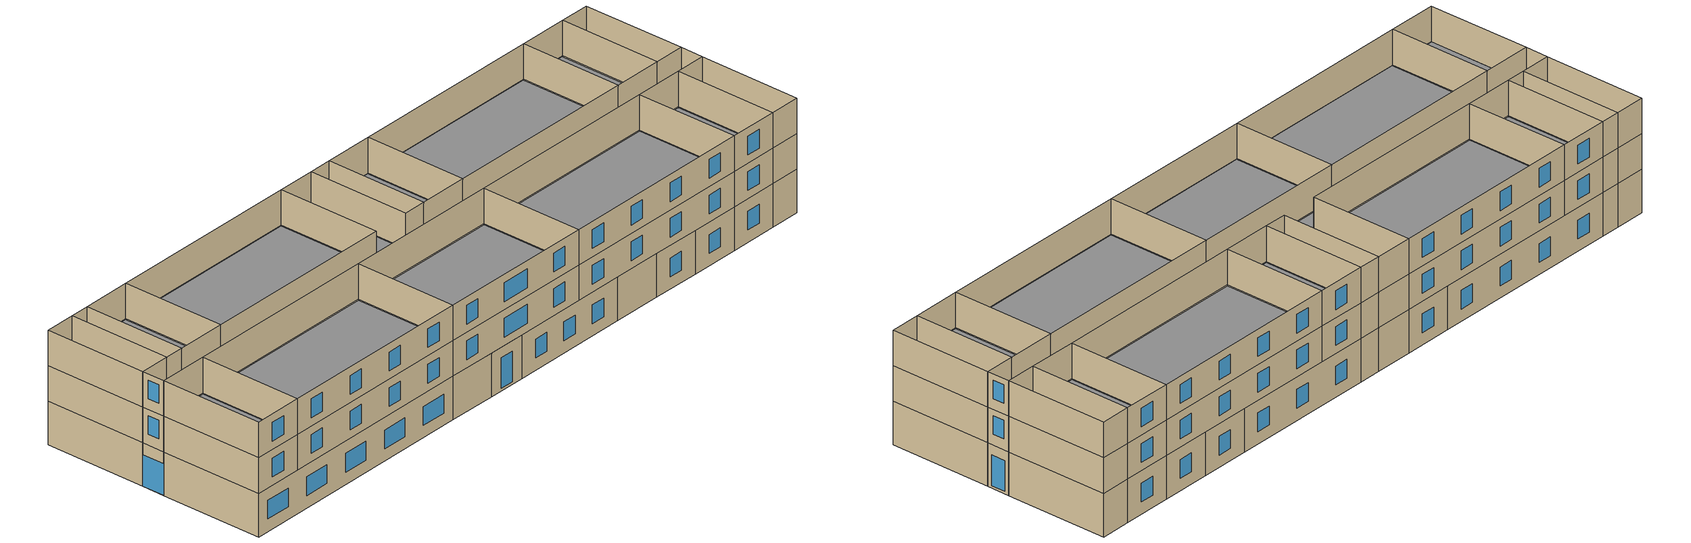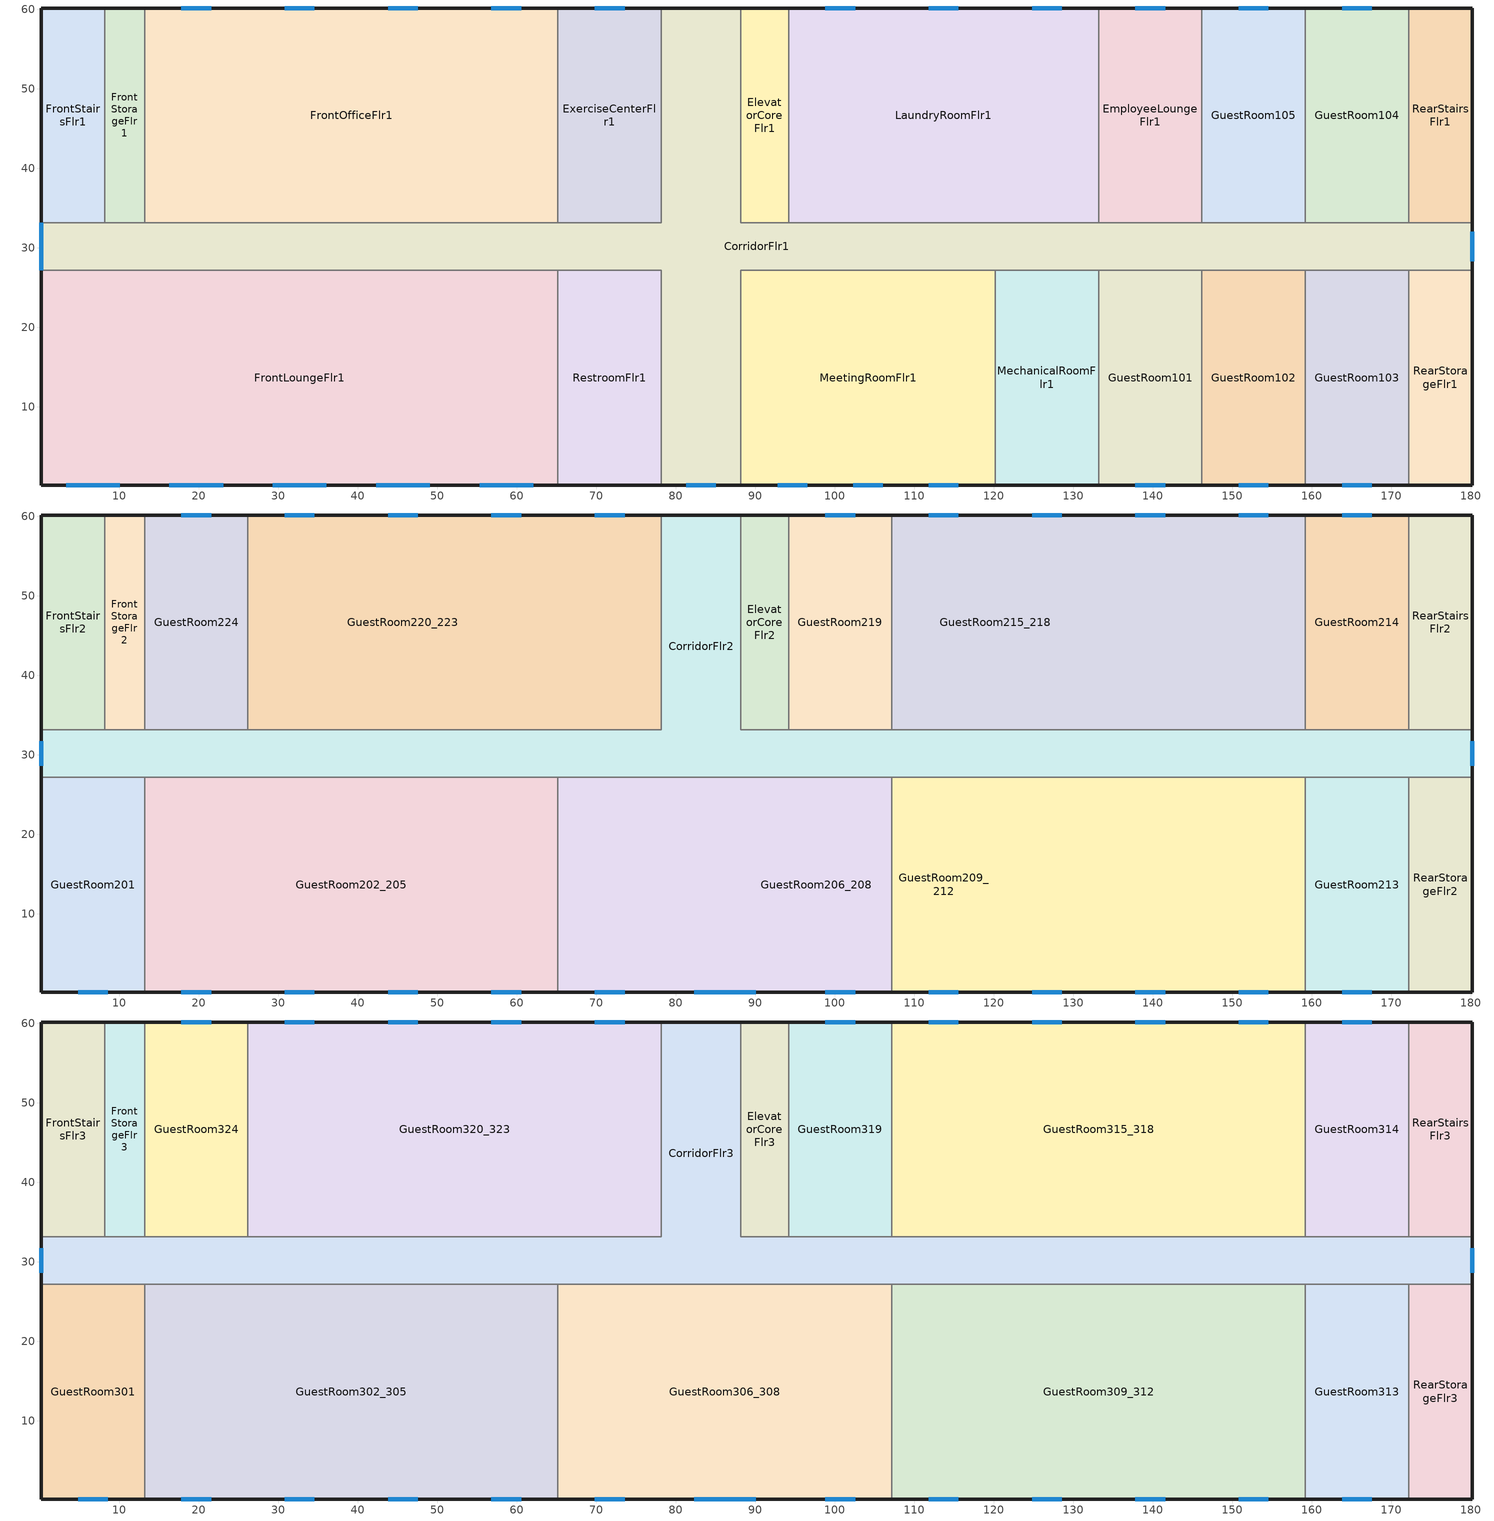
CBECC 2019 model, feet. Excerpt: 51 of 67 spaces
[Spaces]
CorridorFlr1
 floor outside (Base_CZ12-NonresOtherFloorU071): 88.16,60.16 88.16,33.16 180.16,33.16 180.16,27.16 88.16,27.16 88.16,0.16 78.16,0.16 78.16,27.16 0.16,27.16 0.16,33.16 78.16,33.16 78.16,60.16 z0
 wall outside (Base_CZ12-NonresMetalFrameWallU062): 88.16,60.16 78.16,60.16 / 0.16,33.16 0.16,27.16 / 78.16,0.16 88.16,0.16 / 180.16,27.16 180.16,33.16 z0:11
 wall to RearStairsFlr1 (NACM_Interior Wall): 180.16,33.16 172.16,33.16 z0:11
 wall to ExerciseCenterFlr1 (NACM_Interior Wall): 78.16,60.16 78.16,33.16 65.16,33.16 z0:11
 wall to FrontOfficeFlr1 (NACM_Interior Wall): 65.16,33.16 13.16,33.16 z0:11
 wall to FrontStorageFlr1 (NACM_Interior Wall): 13.16,33.16 8.16,33.16 z0:11
 wall to FrontStairsFlr1 (NACM_Interior Wall): 8.16,33.16 0.16,33.16 z0:11
 wall to FrontLoungeFlr1 (NACM_Interior Wall): 0.16,27.16 65.16,27.16 z0:11
 wall to RestroomFlr1 (NACM_Interior Wall): 65.16,27.16 78.16,27.16 78.16,0.16 z0:11
 wall to MeetingRoomFlr1 (NACM_Interior Wall): 88.16,0.16 88.16,27.16 120.16,27.16 z0:11
 wall to MechanicalRoomFlr1 (NACM_Interior Wall): 120.16,27.16 133.16,27.16 z0:11
 wall to GuestRoom101 (NACM_Interior Wall): 133.16,27.16 146.16,27.16 z0:11
 wall to GuestRoom102 (NACM_Interior Wall): 146.16,27.16 159.16,27.16 z0:11
 wall to GuestRoom103 (NACM_Interior Wall): 159.16,27.16 172.16,27.16 z0:11
 wall to RearStorageFlr1 (NACM_Interior Wall): 172.16,27.16 180.16,27.16 z0:11
 wall to GuestRoom104 (NACM_Interior Wall): 172.16,33.16 159.16,33.16 z0:11
 wall to GuestRoom105 (NACM_Interior Wall): 159.16,33.16 146.16,33.16 z0:11
 wall to EmployeeLoungeFlr1 (NACM_Interior Wall): 146.16,33.16 133.16,33.16 z0:11
 wall to LaundryRoomFlr1 (NACM_Interior Wall): 133.16,33.16 94.16,33.16 z0:11
 wall to ElevatorCoreFlr1 (NACM_Interior Wall): 94.16,33.16 88.16,33.16 88.16,60.16 z0:11
 window (Base_AllCZ_FixedWinU36_NRes): 0.16,33.16 0.16,27.17 z0.01:7.99; 81.29,0.16 85.03,0.16 / 180.16,28.29 180.16,32.03 z0.63:8.37
RearStairsFlr1
 floor outside (Base_CZ12-NonresOtherFloorU071): 180.16,60.16 180.16,33.16 172.16,33.16 172.16,60.16 z0
 wall outside (Base_CZ12-NonresMetalFrameWallU062): 180.16,33.16 180.16,60.16 172.16,60.16 z0:11
 wall to GuestRoom104 (NACM_Interior Wall): 172.16,60.16 172.16,33.16 z0:11
ExerciseCenterFlr1
 floor outside (Base_CZ12-NonresOtherFloorU071): 78.16,60.16 78.16,33.16 65.16,33.16 65.16,60.16 z0
 wall outside (Base_CZ12-NonresMetalFrameWallU062): 78.16,60.16 65.16,60.16 z0:11
 wall to FrontOfficeFlr1 (NACM_Interior Wall): 65.16,60.16 65.16,33.16 z0:11
 window (Base_AllCZ_FixedWinU36_NRes): 73.53,60.16 69.79,60.16 z3.13:7.87
FrontOfficeFlr1
 floor outside (Base_CZ12-NonresOtherFloorU071): 65.16,60.16 65.16,33.16 13.16,33.16 13.16,60.16 z0
 wall outside (Base_CZ12-NonresMetalFrameWallU062): 65.16,60.16 13.16,60.16 z0:11
 wall to FrontStorageFlr1 (NACM_Interior Wall): 13.16,60.16 13.16,33.16 z0:11
 window (Base_AllCZ_FixedWinU36_NRes): 60.53,60.16 56.79,60.16 / 47.53,60.16 43.79,60.16 / 34.53,60.16 30.79,60.16 / 21.53,60.16 17.79,60.16 z3.13:7.87
FrontStorageFlr1
 floor outside (Base_CZ12-NonresOtherFloorU071): 13.16,60.16 13.16,33.16 8.16,33.16 8.16,60.16 z0
 wall outside (Base_CZ12-NonresMetalFrameWallU062): 13.16,60.16 8.16,60.16 z0:11
 wall to FrontStairsFlr1 (NACM_Interior Wall): 8.16,60.16 8.16,33.16 z0:11
FrontStairsFlr1
 floor outside (Base_CZ12-NonresOtherFloorU071): 8.16,60.16 8.16,33.16 0.16,33.16 0.16,60.16 z0
 wall outside (Base_CZ12-NonresMetalFrameWallU062): 8.16,60.16 0.16,60.16 0.16,33.16 z0:11
FrontLoungeFlr1
 floor outside (Base_CZ12-NonresOtherFloorU071): 65.16,27.16 65.16,0.16 0.16,0.16 0.16,27.16 z0
 wall outside (Base_CZ12-NonresMetalFrameWallU062): 0.16,27.16 0.16,0.16 65.16,0.16 z0:11
 wall to RestroomFlr1 (NACM_Interior Wall): 65.16,0.16 65.16,27.16 z0:11
 window (Base_AllCZ_FixedWinU36_NRes): 3.29,0.16 10.03,0.16 / 16.29,0.16 23.03,0.16 / 29.29,0.16 36.03,0.16 / 42.29,0.16 49.03,0.16 / 55.29,0.16 62.03,0.16 z3.13:7.87
RestroomFlr1
 floor outside (Base_CZ12-NonresOtherFloorU071): 78.16,27.16 78.16,0.16 65.16,0.16 65.16,27.16 z0
 wall outside (Base_CZ12-NonresMetalFrameWallU062): 65.16,0.16 78.16,0.16 z0:11
MeetingRoomFlr1
 floor outside (Base_CZ12-NonresOtherFloorU071): 120.16,27.16 120.16,0.16 88.16,0.16 88.16,27.16 z0
 wall outside (Base_CZ12-NonresMetalFrameWallU062): 88.16,0.16 120.16,0.16 z0:11
 wall to MechanicalRoomFlr1 (NACM_Interior Wall): 120.16,0.16 120.16,27.16 z0:11
 window (Base_AllCZ_FixedWinU36_NRes): 92.79,0.16 96.53,0.16 / 111.79,0.16 115.53,0.16 / 102.29,0.16 106.03,0.16 z3.13:7.87
MechanicalRoomFlr1
 floor outside (Base_CZ12-NonresOtherFloorU071): 133.16,27.16 133.16,0.16 120.16,0.16 120.16,27.16 z0
 wall outside (Base_CZ12-NonresMetalFrameWallU062): 120.16,0.16 133.16,0.16 z0:11
 wall to GuestRoom101 (NACM_Interior Wall): 133.16,0.16 133.16,27.16 z0:11
GuestRoom101
 floor outside (Base_CZ12-ResOtherFloorU039): 146.16,27.16 146.16,0.16 133.16,0.16 133.16,27.16 z0
 wall outside (Base_CZ12-ResMetalFrameWallU069): 133.16,0.16 146.16,0.16 z0:11
 wall to GuestRoom102 (NACM_Interior Wall): 146.16,0.16 146.16,27.16 z0:11
 window (Base_AllCZ_FixedWinU36_Res): 137.79,0.16 141.53,0.16 z3.13:7.87
GuestRoom102
 floor outside (Base_CZ12-ResOtherFloorU039): 159.16,27.16 159.16,0.16 146.16,0.16 146.16,27.16 z0
 wall outside (Base_CZ12-ResMetalFrameWallU069): 146.16,0.16 159.16,0.16 z0:11
 wall to GuestRoom103 (NACM_Interior Wall): 159.16,0.16 159.16,27.16 z0:11
 window (Base_AllCZ_FixedWinU36_Res): 150.79,0.16 154.53,0.16 z3.13:7.87
GuestRoom103
 floor outside (Base_CZ12-ResOtherFloorU039): 172.16,27.16 172.16,0.16 159.16,0.16 159.16,27.16 z0
 wall outside (Base_CZ12-ResMetalFrameWallU069): 159.16,0.16 172.16,0.16 z0:11
 wall to RearStorageFlr1 (NACM_Interior Wall): 172.16,0.16 172.16,27.16 z0:11
 window (Base_AllCZ_FixedWinU36_Res): 163.79,0.16 167.53,0.16 z3.13:7.87
RearStorageFlr1
 floor outside (Base_CZ12-NonresOtherFloorU071): 180.16,27.16 180.16,0.16 172.16,0.16 172.16,27.16 z0
 wall outside (Base_CZ12-NonresMetalFrameWallU062): 172.16,0.16 180.16,0.16 180.16,27.16 z0:11
GuestRoom104
 floor outside (Base_CZ12-ResOtherFloorU039): 172.16,60.16 172.16,33.16 159.16,33.16 159.16,60.16 z0
 wall outside (Base_CZ12-ResMetalFrameWallU069): 172.16,60.16 159.16,60.16 z0:11
 wall to GuestRoom105 (NACM_Interior Wall): 159.16,60.16 159.16,33.16 z0:11
 window (Base_AllCZ_FixedWinU36_Res): 167.53,60.16 163.79,60.16 z3.13:7.87
GuestRoom105
 floor outside (Base_CZ12-ResOtherFloorU039): 159.16,60.16 159.16,33.16 146.16,33.16 146.16,60.16 z0
 wall outside (Base_CZ12-ResMetalFrameWallU069): 159.16,60.16 146.16,60.16 z0:11
 wall to EmployeeLoungeFlr1 (NACM_Interior Wall): 146.16,60.16 146.16,33.16 z0:11
 window (Base_AllCZ_FixedWinU36_Res): 154.53,60.16 150.79,60.16 z3.13:7.87
EmployeeLoungeFlr1
 floor outside (Base_CZ12-NonresOtherFloorU071): 146.16,60.16 146.16,33.16 133.16,33.16 133.16,60.16 z0
 wall outside (Base_CZ12-NonresMetalFrameWallU062): 146.16,60.16 133.16,60.16 z0:11
 wall to LaundryRoomFlr1 (NACM_Interior Wall): 133.16,60.16 133.16,33.16 z0:11
 window (Base_AllCZ_FixedWinU36_NRes): 141.53,60.16 137.79,60.16 z3.13:7.87
LaundryRoomFlr1
 floor outside (Base_CZ12-NonresOtherFloorU071): 133.16,60.16 133.16,33.16 94.16,33.16 94.16,60.16 z0
 wall outside (Base_CZ12-NonresMetalFrameWallU062): 133.16,60.16 94.16,60.16 z0:11
 wall to ElevatorCoreFlr1 (NACM_Interior Wall): 94.16,60.16 94.16,33.16 z0:11
 window (Base_AllCZ_FixedWinU36_NRes): 128.53,60.16 124.79,60.16 / 115.53,60.16 111.79,60.16 / 102.53,60.16 98.79,60.16 z3.13:7.87
ElevatorCoreFlr1
 floor outside (Base_CZ12-NonresOtherFloorU071): 94.16,60.16 94.16,33.16 88.16,33.16 88.16,60.16 z0
 wall outside (Base_CZ12-NonresMetalFrameWallU062): 94.16,60.16 88.16,60.16 z0:11
CorridorFlr2
 floor to CorridorFlr1 (NACM_Interior Floor): 88.16,60.16 88.16,33.16 180.16,33.16 180.16,27.16 0.16,27.16 0.16,33.16 78.16,33.16 78.16,60.16 z11
 wall outside (Base_CZ12-NonresMetalFrameWallU062): 0.16,33.16 0.16,27.16 / 180.16,27.16 180.16,33.16 / 88.16,60.16 78.16,60.16 z11:20
 wall to RearStairsFlr2 (NACM_Interior Wall): 180.16,33.16 172.16,33.16 z11:20
 wall to GuestRoom220_223 (NACM_Interior Wall): 78.16,60.16 78.16,33.16 26.16,33.16 z11:20
 wall to GuestRoom224 (NACM_Interior Wall): 26.16,33.16 13.16,33.16 z11:20
 wall to FrontStorageFlr2 (NACM_Interior Wall): 13.16,33.16 8.16,33.16 z11:20
 wall to FrontStairsFlr2 (NACM_Interior Wall): 8.16,33.16 0.16,33.16 z11:20
 wall to GuestRoom201 (NACM_Interior Wall): 0.16,27.16 13.16,27.16 z11:20
 wall to GuestRoom202_205 (NACM_Interior Wall): 13.16,27.16 65.16,27.16 z11:20
 wall to GuestRoom206_208 (NACM_Interior Wall): 65.16,27.16 107.16,27.16 z11:20
 wall to GuestRoom209_212 (NACM_Interior Wall): 107.16,27.16 159.16,27.16 z11:20
 wall to GuestRoom213 (NACM_Interior Wall): 159.16,27.16 172.16,27.16 z11:20
 wall to RearStorageFlr2 (NACM_Interior Wall): 172.16,27.16 180.16,27.16 z11:20
 wall to GuestRoom214 (NACM_Interior Wall): 172.16,33.16 159.16,33.16 z11:20
 wall to GuestRoom215_218 (NACM_Interior Wall): 159.16,33.16 107.16,33.16 z11:20
 wall to GuestRoom219 (NACM_Interior Wall): 107.16,33.16 94.16,33.16 z11:20
 wall to ElevatorCoreFlr2 (NACM_Interior Wall): 94.16,33.16 88.16,33.16 88.16,60.16 z11:20
 window (Base_AllCZ_FixedWinU36_NRes): 0.16,31.68 0.16,28.65 / 180.16,28.65 180.16,31.68 z13.76:18.41
RearStairsFlr2
 floor to RearStairsFlr1 (NACM_Interior Floor): 180.16,60.16 180.16,33.16 172.16,33.16 172.16,60.16 z11
 wall outside (Base_CZ12-NonresMetalFrameWallU062): 180.16,33.16 180.16,60.16 172.16,60.16 z11:20
 wall to GuestRoom214 (NACM_Interior Wall): 172.16,60.16 172.16,33.16 z11:20
GuestRoom220_223
 floor to ExerciseCenterFlr1 (NACM_Interior Floor): 78.16,60.16 78.16,33.16 65.16,33.16 65.16,60.16 z11
 floor to FrontOfficeFlr1 (NACM_Interior Floor): 65.16,60.16 65.16,33.16 26.16,33.16 26.16,60.16 z11
 wall outside (Base_CZ12-ResMetalFrameWallU069): 78.16,60.16 26.16,60.16 z11:20
 wall to GuestRoom224 (NACM_Interior Wall): 26.16,60.16 26.16,33.16 z11:20
 window (Base_AllCZ_FixedWinU36_Res): 73.53,60.16 69.79,60.16 / 60.53,60.16 56.79,60.16 / 47.53,60.16 43.79,60.16 / 34.53,60.16 30.79,60.16 z13.13:17.87
GuestRoom224
 floor to FrontOfficeFlr1 (NACM_Interior Floor): 26.16,60.16 26.16,33.16 13.16,33.16 13.16,60.16 z11
 wall outside (Base_CZ12-ResMetalFrameWallU069): 26.16,60.16 13.16,60.16 z11:20
 wall to FrontStorageFlr2 (NACM_Interior Wall): 13.16,60.16 13.16,33.16 z11:20
 window (Base_AllCZ_FixedWinU36_Res): 21.53,60.16 17.79,60.16 z13.13:17.87
FrontStorageFlr2
 floor to FrontStorageFlr1 (NACM_Interior Floor): 13.16,60.16 13.16,33.16 8.16,33.16 8.16,60.16 z11
 wall outside (Base_CZ12-NonresMetalFrameWallU062): 13.16,60.16 8.16,60.16 z11:20
 wall to FrontStairsFlr2 (NACM_Interior Wall): 8.16,60.16 8.16,33.16 z11:20
FrontStairsFlr2
 floor to FrontStairsFlr1 (NACM_Interior Floor): 8.16,60.16 8.16,33.16 0.16,33.16 0.16,60.16 z11
 wall outside (Base_CZ12-NonresMetalFrameWallU062): 8.16,60.16 0.16,60.16 0.16,33.16 z11:20
GuestRoom201
 floor to FrontLoungeFlr1 (NACM_Interior Floor): 13.16,27.16 13.16,0.16 0.16,0.16 0.16,27.16 z11
 wall outside (Base_CZ12-ResMetalFrameWallU069): 0.16,27.16 0.16,0.16 13.16,0.16 z11:20
 wall to GuestRoom202_205 (NACM_Interior Wall): 13.16,0.16 13.16,27.16 z11:20
 window (Base_AllCZ_FixedWinU36_Res): 4.79,0.16 8.53,0.16 z13.13:17.87
GuestRoom202_205
 floor to FrontLoungeFlr1 (NACM_Interior Floor): 65.16,27.16 65.16,0.16 13.16,0.16 13.16,27.16 z11
 wall outside (Base_CZ12-ResMetalFrameWallU069): 13.16,0.16 65.16,0.16 z11:20
 wall to GuestRoom206_208 (NACM_Interior Wall): 65.16,0.16 65.16,27.16 z11:20
 window (Base_AllCZ_FixedWinU36_Res): 17.79,0.16 21.53,0.16 / 30.79,0.16 34.53,0.16 / 43.79,0.16 47.53,0.16 / 56.79,0.16 60.53,0.16 z13.13:17.87
GuestRoom206_208
 floor to CorridorFlr1 (NACM_Interior Floor): 88.16,27.16 88.16,0.16 78.16,0.16 78.16,27.16 z11
 floor to RestroomFlr1 (NACM_Interior Floor): 78.16,27.16 78.16,0.16 65.16,0.16 65.16,27.16 z11
 floor to MeetingRoomFlr1 (NACM_Interior Floor): 107.16,27.16 107.16,0.16 88.16,0.16 88.16,27.16 z11
 wall outside (Base_CZ12-ResMetalFrameWallU069): 65.16,0.16 107.16,0.16 z11:20
 wall to GuestRoom209_212 (NACM_Interior Wall): 107.16,0.16 107.16,27.16 z11:20
 window (Base_AllCZ_FixedWinU36_Res): 69.79,0.16 73.53,0.16 / 82.29,0.16 90.03,0.16 / 98.79,0.16 102.53,0.16 z13.13:17.87
GuestRoom209_212
 floor to MeetingRoomFlr1 (NACM_Interior Floor): 120.16,27.16 120.16,0.16 107.16,0.16 107.16,27.16 z11
 floor to MechanicalRoomFlr1 (NACM_Interior Floor): 133.16,27.16 133.16,0.16 120.16,0.16 120.16,27.16 z11
 floor to GuestRoom101 (NACM_Interior Floor): 146.16,27.16 146.16,0.16 133.16,0.16 133.16,27.16 z11
 floor to GuestRoom102 (NACM_Interior Floor): 159.16,27.16 159.16,0.16 146.16,0.16 146.16,27.16 z11
 wall outside (Base_CZ12-ResMetalFrameWallU069): 107.16,0.16 159.16,0.16 z11:20
 wall to GuestRoom213 (NACM_Interior Wall): 159.16,0.16 159.16,27.16 z11:20
 window (Base_AllCZ_FixedWinU36_Res): 111.79,0.16 115.53,0.16 / 124.79,0.16 128.53,0.16 / 137.79,0.16 141.53,0.16 / 150.79,0.16 154.53,0.16 z13.13:17.87
GuestRoom213
 floor to GuestRoom103 (NACM_Interior Floor): 172.16,27.16 172.16,0.16 159.16,0.16 159.16,27.16 z11
 wall outside (Base_CZ12-ResMetalFrameWallU069): 159.16,0.16 172.16,0.16 z11:20
 wall to RearStorageFlr2 (NACM_Interior Wall): 172.16,0.16 172.16,27.16 z11:20
 window (Base_AllCZ_FixedWinU36_Res): 163.79,0.16 167.53,0.16 z13.13:17.87
RearStorageFlr2
 floor to RearStorageFlr1 (NACM_Interior Floor): 180.16,27.16 180.16,0.16 172.16,0.16 172.16,27.16 z11
 wall outside (Base_CZ12-NonresMetalFrameWallU062): 172.16,0.16 180.16,0.16 180.16,27.16 z11:20
GuestRoom214
 floor to GuestRoom104 (NACM_Interior Floor): 172.16,60.16 172.16,33.16 159.16,33.16 159.16,60.16 z11
 wall outside (Base_CZ12-ResMetalFrameWallU069): 172.16,60.16 159.16,60.16 z11:20
 wall to GuestRoom215_218 (NACM_Interior Wall): 159.16,60.16 159.16,33.16 z11:20
 window (Base_AllCZ_FixedWinU36_Res): 167.53,60.16 163.79,60.16 z13.13:17.87
GuestRoom215_218
 floor to GuestRoom105 (NACM_Interior Floor): 159.16,60.16 159.16,33.16 146.16,33.16 146.16,60.16 z11
 floor to EmployeeLoungeFlr1 (NACM_Interior Floor): 146.16,60.16 146.16,33.16 133.16,33.16 133.16,60.16 z11
 floor to LaundryRoomFlr1 (NACM_Interior Floor): 133.16,60.16 133.16,33.16 107.16,33.16 107.16,60.16 z11
 wall outside (Base_CZ12-ResMetalFrameWallU069): 159.16,60.16 107.16,60.16 z11:20
 wall to GuestRoom219 (NACM_Interior Wall): 107.16,60.16 107.16,33.16 z11:20
 window (Base_AllCZ_FixedWinU36_Res): 154.53,60.16 150.79,60.16 / 141.53,60.16 137.79,60.16 / 128.53,60.16 124.79,60.16 / 115.53,60.16 111.79,60.16 z13.13:17.87
GuestRoom219
 floor to LaundryRoomFlr1 (NACM_Interior Floor): 107.16,60.16 107.16,33.16 94.16,33.16 94.16,60.16 z11
 wall outside (Base_CZ12-ResMetalFrameWallU069): 107.16,60.16 94.16,60.16 z11:20
 wall to ElevatorCoreFlr2 (NACM_Interior Wall): 94.16,60.16 94.16,33.16 z11:20
 window (Base_AllCZ_FixedWinU36_Res): 102.53,60.16 98.79,60.16 z13.13:17.87
ElevatorCoreFlr2
 floor to ElevatorCoreFlr1 (NACM_Dropped Ceiling): 94.16,60.16 94.16,33.16 88.16,33.16 88.16,60.16 z11
 wall outside (Base_CZ12-ResMetalFrameWallU069): 94.16,60.16 88.16,60.16 z11:20
CorridorFlr3
 floor to CorridorFlr2 (NACM_Interior Floor): 88.16,60.16 88.16,33.16 180.16,33.16 180.16,27.16 0.16,27.16 0.16,33.16 78.16,33.16 78.16,60.16 z20
 wall outside (Base_CZ12-NonresMetalFrameWallU062): 0.16,33.16 0.16,27.16 / 180.16,27.16 180.16,33.16 / 88.16,60.16 78.16,60.16 z20:29
 wall to RearStairsFlr3 (NACM_Interior Wall): 180.16,33.16 172.16,33.16 z20:29
 wall to GuestRoom320_323 (NACM_Interior Wall): 78.16,60.16 78.16,33.16 26.16,33.16 z20:29
 wall to GuestRoom324 (NACM_Interior Wall): 26.16,33.16 13.16,33.16 z20:29
 wall to FrontStorageFlr3 (NACM_Interior Wall): 13.16,33.16 8.16,33.16 z20:29
 wall to FrontStairsFlr3 (NACM_Interior Wall): 8.16,33.16 0.16,33.16 z20:29
 wall to GuestRoom301 (NACM_Interior Wall): 0.16,27.16 13.16,27.16 z20:29
 wall to GuestRoom302_305 (NACM_Interior Wall): 13.16,27.16 65.16,27.16 z20:29
 wall to GuestRoom306_308 (NACM_Interior Wall): 65.16,27.16 107.16,27.16 z20:29
 wall to GuestRoom309_312 (NACM_Interior Wall): 107.16,27.16 159.16,27.16 z20:29
 wall to GuestRoom313 (NACM_Interior Wall): 159.16,27.16 172.16,27.16 z20:29
 wall to RearStorageFlr3 (NACM_Interior Wall): 172.16,27.16 180.16,27.16 z20:29
 wall to GuestRoom314 (NACM_Interior Wall): 172.16,33.16 159.16,33.16 z20:29
 wall to GuestRoom315_318 (NACM_Interior Wall): 159.16,33.16 107.16,33.16 z20:29
 wall to GuestRoom319 (NACM_Interior Wall): 107.16,33.16 94.16,33.16 z20:29
 wall to ElevatorCoreFlr3 (NACM_Interior Wall): 94.16,33.16 88.16,33.16 88.16,60.16 z20:29
 window (Base_AllCZ_FixedWinU36_NRes): 0.16,31.68 0.16,28.65 / 180.16,28.65 180.16,31.68 z22.76:27.41
RearStairsFlr3
 floor to RearStairsFlr2 (NACM_Interior Floor): 180.16,60.16 180.16,33.16 172.16,33.16 172.16,60.16 z20
 wall outside (Base_CZ12-NonresMetalFrameWallU062): 180.16,33.16 180.16,60.16 172.16,60.16 z20:29
 wall to GuestRoom314 (NACM_Interior Wall): 172.16,60.16 172.16,33.16 z20:29
GuestRoom320_323
 floor to GuestRoom220_223 (NACM_Interior Floor): 78.16,60.16 78.16,33.16 26.16,33.16 26.16,60.16 z20
 wall outside (Base_CZ12-ResMetalFrameWallU069): 78.16,60.16 26.16,60.16 z20:29
 wall to GuestRoom324 (NACM_Interior Wall): 26.16,60.16 26.16,33.16 z20:29
 window (Base_AllCZ_FixedWinU36_Res): 73.53,60.16 69.79,60.16 / 60.53,60.16 56.79,60.16 / 47.53,60.16 43.79,60.16 / 34.53,60.16 30.79,60.16 z22.13:26.87
GuestRoom324
 floor to GuestRoom224 (NACM_Interior Floor): 26.16,60.16 26.16,33.16 13.16,33.16 13.16,60.16 z20
 wall outside (Base_CZ12-ResMetalFrameWallU069): 26.16,60.16 13.16,60.16 z20:29
 wall to FrontStorageFlr3 (NACM_Interior Wall): 13.16,60.16 13.16,33.16 z20:29
 window (Base_AllCZ_FixedWinU36_Res): 21.53,60.16 17.79,60.16 z22.13:26.87
FrontStorageFlr3
 floor to FrontStorageFlr2 (NACM_Interior Floor): 13.16,60.16 13.16,33.16 8.16,33.16 8.16,60.16 z20
 wall outside (Base_CZ12-NonresMetalFrameWallU062): 13.16,60.16 8.16,60.16 z20:29
 wall to FrontStairsFlr3 (NACM_Interior Wall): 8.16,60.16 8.16,33.16 z20:29
FrontStairsFlr3
 floor to FrontStairsFlr2 (NACM_Interior Floor): 8.16,60.16 8.16,33.16 0.16,33.16 0.16,60.16 z20
 wall outside (Base_CZ12-NonresMetalFrameWallU062): 8.16,60.16 0.16,60.16 0.16,33.16 z20:29
GuestRoom301
 floor to GuestRoom201 (NACM_Interior Floor): 13.16,27.16 13.16,0.16 0.16,0.16 0.16,27.16 z20
 wall outside (Base_CZ12-ResMetalFrameWallU069): 0.16,27.16 0.16,0.16 13.16,0.16 z20:29
 wall to GuestRoom302_305 (NACM_Interior Wall): 13.16,0.16 13.16,27.16 z20:29
 window (Base_AllCZ_FixedWinU36_Res): 4.79,0.16 8.53,0.16 z22.13:26.87
GuestRoom302_305
 floor to GuestRoom202_205 (NACM_Interior Floor): 65.16,27.16 65.16,0.16 13.16,0.16 13.16,27.16 z20
 wall outside (Base_CZ12-ResMetalFrameWallU069): 13.16,0.16 65.16,0.16 z20:29
 wall to GuestRoom306_308 (NACM_Interior Wall): 65.16,0.16 65.16,27.16 z20:29
 window (Base_AllCZ_FixedWinU36_Res): 17.79,0.16 21.53,0.16 / 30.79,0.16 34.53,0.16 / 43.79,0.16 47.53,0.16 / 56.79,0.16 60.53,0.16 z22.13:26.87
GuestRoom306_308
 floor to GuestRoom206_208 (NACM_Interior Floor): 107.16,27.16 107.16,0.16 65.16,0.16 65.16,27.16 z20
 wall outside (Base_CZ12-ResMetalFrameWallU069): 65.16,0.16 107.16,0.16 z20:29
 wall to GuestRoom309_312 (NACM_Interior Wall): 107.16,0.16 107.16,27.16 z20:29
 window (Base_AllCZ_FixedWinU36_Res): 69.79,0.16 73.53,0.16 / 82.29,0.16 90.03,0.16 / 98.79,0.16 102.53,0.16 z22.13:26.87
GuestRoom309_312
 floor to GuestRoom209_212 (NACM_Interior Floor): 159.16,27.16 159.16,0.16 107.16,0.16 107.16,27.16 z20
 wall outside (Base_CZ12-ResMetalFrameWallU069): 107.16,0.16 159.16,0.16 z20:29
 wall to GuestRoom313 (NACM_Interior Wall): 159.16,0.16 159.16,27.16 z20:29
 window (Base_AllCZ_FixedWinU36_Res): 111.79,0.16 115.53,0.16 / 124.79,0.16 128.53,0.16 / 137.79,0.16 141.53,0.16 / 150.79,0.16 154.53,0.16 z22.13:26.87
GuestRoom313
 floor to GuestRoom213 (NACM_Interior Floor): 172.16,27.16 172.16,0.16 159.16,0.16 159.16,27.16 z20
 wall outside (Base_CZ12-ResMetalFrameWallU069): 159.16,0.16 172.16,0.16 z20:29
 wall to RearStorageFlr3 (NACM_Interior Wall): 172.16,0.16 172.16,27.16 z20:29
 window (Base_AllCZ_FixedWinU36_Res): 163.79,0.16 167.53,0.16 z22.13:26.87
RearStorageFlr3
 floor to RearStorageFlr2 (NACM_Interior Floor): 180.16,27.16 180.16,0.16 172.16,0.16 172.16,27.16 z20
 wall outside (Base_CZ12-NonresMetalFrameWallU062): 172.16,0.16 180.16,0.16 180.16,27.16 z20:29
GuestRoom314
 floor to GuestRoom214 (NACM_Interior Floor): 172.16,60.16 172.16,33.16 159.16,33.16 159.16,60.16 z20
 wall outside (Base_CZ12-ResMetalFrameWallU069): 172.16,60.16 159.16,60.16 z20:29
 wall to GuestRoom315_318 (NACM_Interior Wall): 159.16,60.16 159.16,33.16 z20:29
 window (Base_AllCZ_FixedWinU36_Res): 167.53,60.16 163.79,60.16 z22.13:26.87
GuestRoom315_318
 floor to GuestRoom215_218 (NACM_Interior Floor): 159.16,60.16 159.16,33.16 107.16,33.16 107.16,60.16 z20
 wall outside (Base_CZ12-ResMetalFrameWallU069): 159.16,60.16 107.16,60.16 z20:29
 wall to GuestRoom319 (NACM_Interior Wall): 107.16,60.16 107.16,33.16 z20:29
 window (Base_AllCZ_FixedWinU36_Res): 154.53,60.16 150.79,60.16 / 141.53,60.16 137.79,60.16 / 128.53,60.16 124.79,60.16 / 115.53,60.16 111.79,60.16 z22.13:26.87
GuestRoom319
 floor to GuestRoom219 (NACM_Interior Floor): 107.16,60.16 107.16,33.16 94.16,33.16 94.16,60.16 z20
 wall outside (Base_CZ12-ResMetalFrameWallU069): 107.16,60.16 94.16,60.16 z20:29
 wall to ElevatorCoreFlr3 (NACM_Interior Wall): 94.16,60.16 94.16,33.16 z20:29
 window (Base_AllCZ_FixedWinU36_Res): 102.53,60.16 98.79,60.16 z22.13:26.87
ElevatorCoreFlr3
 floor to ElevatorCoreFlr2 (NACM_Dropped Ceiling): 94.16,60.16 94.16,33.16 88.16,33.16 88.16,60.16 z20
 wall outside (Base_CZ12-ResMetalFrameWallU069): 94.16,60.16 88.16,60.16 z20:29
[Proj]
070012-HotSml-CECStd19: ZipCode=95814; DebugScreen=1
[Bldg]
Hotel Small: TotStoryCnt=4; AboveGrdStoryCnt=4; HotelMotelGuestRmCnt=77
[ConsAssm]
Name | CompatibleSurfType | MatRef[1] | MatRef[2] | MatRef[3] | MatRef[4] | MatRef[5] | MatRef[6] | MatRef[7]
Base_CZ12-NonresMetalFrameWallU062 | ExteriorWall | Stucco - 7/8 in. | Compliance Insulation R13.99 | Air - Metal Wall Framing - 16 or 24 in. OC | Gypsum Board - 1/2 in.
Base_CZ12-ResMetalFrameWallU069 | ExteriorWall | Stucco - 7/8 in. | Compliance Insulation R10.06 | Compliance Insulation R2.00 | Compliance Insulation R0.20 | Compliance Insulation R0.10 | Air - Metal Wall Framing - 16 or 24 in. OC | Gypsum Board - 1/2 in.
NACM_Interior Wall | InteriorWall | Gypsum Board - 5/8 in. | Air - Metal Wall Framing - 16 or 24 in. OC | Gypsum Board - 5/8 in.
Base_CZ12-NonresOtherFloorU071 | ExteriorFloor | Compliance Insulation R9.83 | Plywood - 5/8 in. | Carpet - 3/4 in.
Base_CZ12-ResOtherFloorU039 | ExteriorFloor | Compliance Insulation R21.39 | Plywood - 5/8 in. | Carpet - 3/4 in.
NACM_Interior Floor | InteriorFloor | Metal Deck - 1/16 in. | Concrete - 140 lb/ft3 - 4 in. | Carpet - 3/4 in.
NACM_Dropped Ceiling | InteriorFloor | Acoustic Tile - 3/4 in.
[Mat]
Name | CodeCat | CodeItem
Stucco - 7/8 in. | Plastering Materials | Stucco - 7/8 in.
Compliance Insulation R13.99 | Insulation Board | Compliance Insulation R13.99
Air - Metal Wall Framing - 16 or 24 in. OC | Air | Air - Metal Wall Framing - 16 or 24 in. OC
Gypsum Board - 1/2 in. | Bldg Board and Siding | Gypsum Board - 1/2 in.
Compliance Insulation R10.06 | Insulation Board | Compliance Insulation R10.06
Gypsum Board - 5/8 in. | Bldg Board and Siding | Gypsum Board - 5/8 in.
Plywood - 5/8 in. | Bldg Board and Siding | Plywood - 5/8 in.
Carpet - 3/4 in. | Finish Materials | Carpet - 3/4 in.
Compliance Insulation R21.39 | Insulation Board | Compliance Insulation R21.39
Concrete - 140 lb/ft3 - 4 in. | Concrete | Concrete - 140 lb/ft3 - 4 in.
Metal Deck - 1/16 in. | Bldg Board and Siding | Metal Deck - 1/16 in.
Acoustic Tile - 3/4 in. | Finish Materials | Acoustic Tile - 3/4 in.
Compliance Insulation R9.83 | Insulation Board | Compliance Insulation R9.83
Compliance Insulation R2.00 | Insulation Board | Compliance Insulation R2.00
Compliance Insulation R0.20 | Insulation Board | Compliance Insulation R0.20
Compliance Insulation R0.10 | Insulation Board | Compliance Insulation R0.10
[FenCons] FenType=VerticalFenestration; FenProdType=FixedWindow; AssmContext=Manufactured; CertificationMthd=NFRCRated; SHGC=0.25; UFactor=0.36; VT=0.42
Base_AllCZ_FixedWinU36_NRes; Base_AllCZ_FixedWinU36_Res
[Story]
Building Story 1; Building Story 2; Building Story 3
[Spc]
Name | Story | ThrmlZnRef | Vol | SpcFuncDefaultsRef | OccSensorCtrl | CondgType | SpcFunc | SecSide100PctControlled | IntLPDReg | HotelMotelGuestRmCnt
CorridorFlr1 | Building Story 1 | CorridorFlr1 Thermal Zone | 17820.3 | Corridor/Stairwells/Support | 1
ElevatorCoreFlr1 | Building Story 1 | CorridorFlr1 Thermal Zone | 1782 |  |  | IndirectlyConditioned | Unoccupied-Exclude from Gross Floor Area
EmployeeLoungeFlr1 | Building Story 1 | EmployeeLoungeFlr1 Thermal Zone | 3861 | Corridor/Stairwells/Support | 1
ExerciseCenterFlr1 | Building Story 1 | ExerciseCenterFlr1 Thermal Zone | 3861 | Corridor/Stairwells/Support | 1
FrontLoungeFlr1 | Building Story 1 | FrontLoungeFlr1 Thermal Zone | 19306.4 | Hotel Function |  |  |  | 1
FrontOfficeFlr1 | Building Story 1 | FrontOfficeFlr1 Thermal Zone | 15444 | Office |  |  |  | 1
FrontStairsFlr1 | Building Story 1 | FrontStairsFlr1 Thermal Zone | 2376 | Corridor/Stairwells/Support | 1
FrontStorageFlr1 | Building Story 1 | FrontStorageFlr1 Thermal Zone | 1485 | Corridor/Stairwells/Support | 1
GuestRoom101 | Building Story 1 | GuestRoom101 Thermal Zone | 3861.28 | Hotel Guest Room
GuestRoom102 | Building Story 1 | GuestRoom102 Thermal Zone | 3861.28 | Hotel Guest Room
GuestRoom103 | Building Story 1 | GuestRoom103 Thermal Zone | 3861.28 | Hotel Guest Room
GuestRoom104 | Building Story 1 | GuestRoom104 Thermal Zone | 3861 | Hotel Guest Room
GuestRoom105 | Building Story 1 | GuestRoom105 Thermal Zone | 3861 | Hotel Guest Room
LaundryRoomFlr1 | Building Story 1 | LaundryRoomFlr1 Thermal Zone | 11583 | Laundry |  |  |  | 1
MechanicalRoomFlr1 | Building Story 1 | MechanicalRoomFlr1 Thermal Zone | 3861.28 |  |  |  | Electrical, Mechanical, Telephone Rooms |  | 0
MeetingRoomFlr1 | Building Story 1 | MeetingRoomFlr1 Thermal Zone | 9504.69 | Hotel Function |  |  |  | 1
RearStairsFlr1 | Building Story 1 | RearStairsFlr1 Thermal Zone | 2376.58 | Corridor/Stairwells/Support | 1
RearStorageFlr1 | Building Story 1 | RearStorageFlr1 Thermal Zone | 2376.76 | Corridor/Stairwells/Support | 1
RestroomFlr1 | Building Story 1 | RestroomFlr1 Thermal Zone | 3861.28 | Corridor/Stairwells/Support | 1
CorridorFlr2 | Building Story 2 | CorridorFlr2 Thermal Zone | 12150.1 | Corridor/Stairwells/Support | 1
ElevatorCoreFlr2 | Building Story 2 | CorridorFlr2 Thermal Zone | 1458 |  |  | IndirectlyConditioned | Unoccupied-Exclude from Gross Floor Area
FrontStairsFlr2 | Building Story 2 | FrontStairsFlr2 Thermal Zone | 1944 | Corridor/Stairwells/Support | 1
FrontStorageFlr2 | Building Story 2 | FrontStorageFlr2 Thermal Zone | 1215 | Corridor/Stairwells/Support | 1
GuestRoom201 | Building Story 2 | GuestRoom201 Thermal Zone | 3159.23 | Hotel Guest Room
GuestRoom202_205 | Building Story 2 | GuestRoom202_205 Thermal Zone | 12636.9 | Hotel Guest Room |  |  |  |  |  | 4
GuestRoom206_208 | Building Story 2 | GuestRoom206_208 Thermal Zone | 10206.7 | Hotel Guest Room |  |  |  |  |  | 3
GuestRoom209_212 | Building Story 2 | GuestRoom209_212 Thermal Zone | 12636.9 | Hotel Guest Room |  |  |  |  |  | 4
GuestRoom213 | Building Story 2 | GuestRoom213 Thermal Zone | 3159.23 | Hotel Guest Room
GuestRoom214 | Building Story 2 | GuestRoom214 Thermal Zone | 3159 | Hotel Guest Room
GuestRoom215_218 | Building Story 2 | GuestRoom215_218 Thermal Zone | 12636 | Hotel Guest Room |  |  |  |  |  | 4
GuestRoom219 | Building Story 2 | GuestRoom219 Thermal Zone | 3159 | Hotel Guest Room
GuestRoom220_223 | Building Story 2 | GuestRoom220_223 Thermal Zone | 12636 | Hotel Guest Room |  |  |  |  |  | 4
GuestRoom224 | Building Story 2 | GuestRoom224 Thermal Zone | 3159 | Hotel Guest Room
RearStairsFlr2 | Building Story 2 | RearStairsFlr2 Thermal Zone | 1944.48 | Corridor/Stairwells/Support | 1
RearStorageFlr2 | Building Story 2 | RearStorageFlr2 Thermal Zone | 1944.62 | Corridor/Stairwells/Support | 1
CorridorFlr3 | Building Story 3 | CorridorFlr3 Thermal Zone | 12150.1 | Corridor/Stairwells/Support | 1
ElevatorCoreFlr3 | Building Story 3 | CorridorFlr3 Thermal Zone | 1458 |  |  | IndirectlyConditioned | Unoccupied-Exclude from Gross Floor Area
FrontStairsFlr3 | Building Story 3 | FrontStairsFlr3 Thermal Zone | 1944 | Corridor/Stairwells/Support | 1
FrontStorageFlr3 | Building Story 3 | FrontStorageFlr3 Thermal Zone | 1215 | Corridor/Stairwells/Support | 1
GuestRoom301 | Building Story 3 | GuestRoom301 Thermal Zone | 3159.23 | Hotel Guest Room
GuestRoom302_305 | Building Story 3 | GuestRoom302_305 Thermal Zone | 12636.9 | Hotel Guest Room |  |  |  |  |  | 4
GuestRoom306_308 | Building Story 3 | GuestRoom306_308 Thermal Zone | 10206.7 | Hotel Guest Room |  |  |  |  |  | 3
GuestRoom309_312 | Building Story 3 | GuestRoom309_312 Thermal Zone | 12636.9 | Hotel Guest Room |  |  |  |  |  | 4
GuestRoom313 | Building Story 3 | GuestRoom313 Thermal Zone | 3159.23 | Hotel Guest Room
GuestRoom314 | Building Story 3 | GuestRoom314 Thermal Zone | 3159 | Hotel Guest Room
GuestRoom315_318 | Building Story 3 | GuestRoom315_318 Thermal Zone | 12636 | Hotel Guest Room |  |  |  |  |  | 4
GuestRoom319 | Building Story 3 | GuestRoom319 Thermal Zone | 3159 | Hotel Guest Room
GuestRoom320_323 | Building Story 3 | GuestRoom320_323 Thermal Zone | 12636 | Hotel Guest Room |  |  |  |  |  | 4
GuestRoom324 | Building Story 3 | GuestRoom324 Thermal Zone | 3159 | Hotel Guest Room
RearStairsFlr3 | Building Story 3 | RearStairsFlr3 Thermal Zone | 1944.48 | Corridor/Stairwells/Support | 1
RearStorageFlr3 | Building Story 3 | RearStorageFlr3 Thermal Zone | 1944.62 | Corridor/Stairwells/Support | 1
[ThrmlZn] Type=Conditioned
CorridorFlr1 Thermal Zone; EmployeeLoungeFlr1 Thermal Zone; ExerciseCenterFlr1 Thermal Zone; FrontOfficeFlr1 Thermal Zone; LaundryRoomFlr1 Thermal Zone; MechanicalRoomFlr1 Thermal Zone; FrontStairsFlr1 Thermal Zone; FrontStorageFlr1 Thermal Zone; RearStairsFlr1 Thermal Zone; RearStorageFlr1 Thermal Zone; RestroomFlr1 Thermal Zone; CorridorFlr2 Thermal Zone; FrontStairsFlr2 Thermal Zone; FrontStorageFlr2 Thermal Zone; RearStairsFlr2 Thermal Zone; RearStorageFlr2 Thermal Zone; CorridorFlr3 Thermal Zone; FrontStairsFlr3 Thermal Zone; FrontStorageFlr3 Thermal Zone; RearStairsFlr3 Thermal Zone; RearStorageFlr3 Thermal Zone; GuestRoom101 Thermal Zone; GuestRoom102 Thermal Zone; GuestRoom103 Thermal Zone; GuestRoom104 Thermal Zone; GuestRoom105 Thermal Zone; GuestRoom201 Thermal Zone; GuestRoom213 Thermal Zone; GuestRoom214 Thermal Zone; GuestRoom219 Thermal Zone; GuestRoom224 Thermal Zone; GuestRoom301 Thermal Zone; GuestRoom313 Thermal Zone; GuestRoom314 Thermal Zone; GuestRoom319 Thermal Zone; GuestRoom324 Thermal Zone: 
FrontLoungeFlr1 Thermal Zone; MeetingRoomFlr1 Thermal Zone: VentCtrlMthd=CO2Sensors
GuestRoom202_205 Thermal Zone; GuestRoom209_212 Thermal Zone; GuestRoom215_218 Thermal Zone; GuestRoom220_223 Thermal Zone; GuestRoom302_305 Thermal Zone; GuestRoom309_312 Thermal Zone; GuestRoom315_318 Thermal Zone; GuestRoom320_323 Thermal Zone: HVACZnCnt=4
GuestRoom206_208 Thermal Zone; GuestRoom306_308 Thermal Zone: HVACZnCnt=3
[SpcFuncDefaults]
Name | SpcFunc
Hotel Function | Hotel Function Area
Hotel Guest Room | Hotel/Motel Guest Room
Corridor/Stairwells/Support | Corridor Area
Office | Office Area (Open plan office)
Laundry | Laundry Area
